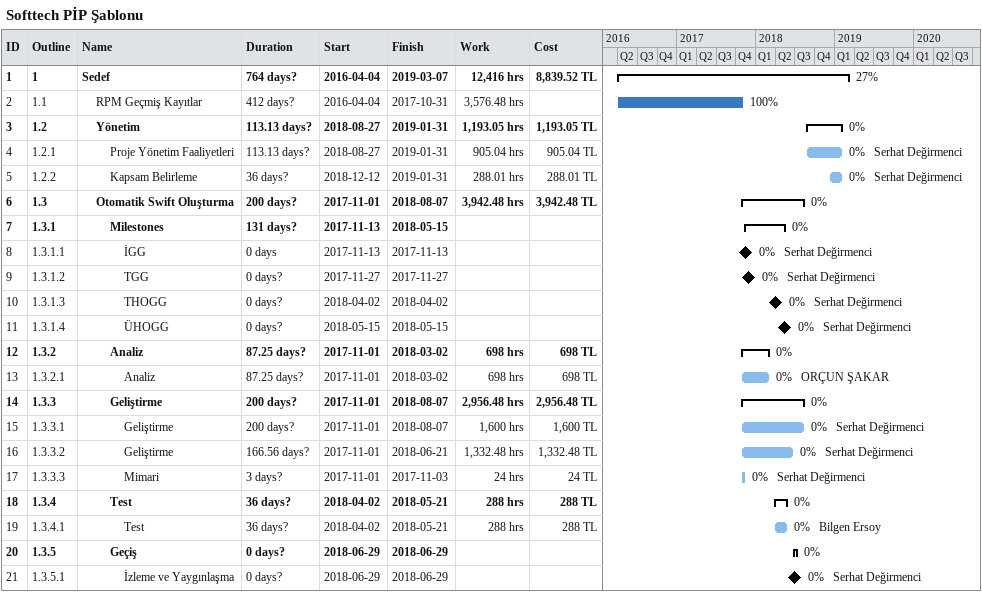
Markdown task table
Softtech PİP Şablonu

| ID | WBS | Task | Duration | Start | Finish | Resources | % complete | Work (h) | Cost (TL) |
|---|---|---|---|---|---|---|---|---|---|
| 1 | 1 | **Sedef** | 764d? | 2016-04-04 | 2019-03-07 |  | 27 | 12416 | 8839.52 |
| 2 | 1.1 | RPM Geçmiş Kayıtlar | 412d? | 2016-04-04 | 2017-10-31 |  | 100 | 3576.48 |  |
| 3 | 1.2 | **Yönetim** | 113.13d? | 2018-08-27 | 2019-01-31 |  | 0 | 1193.05 | 1193.05 |
| 4 | 1.2.1 | Proje Yönetim Faaliyetleri | 113.13d? | 2018-08-27 | 2019-01-31 | Serhat Değirmenci | 0 | 905.04 | 905.04 |
| 5 | 1.2.2 | Kapsam Belirleme | 36d? | 2018-12-12 | 2019-01-31 | Serhat Değirmenci | 0 | 288.01 | 288.01 |
| 6 | 1.3 | **Otomatik Swift Oluşturma** | 200d? | 2017-11-01 | 2018-08-07 |  | 0 | 3942.48 | 3942.48 |
| 7 | 1.3.1 | **Milestones** | 131d? | 2017-11-13 | 2018-05-15 |  | 0 |  |  |
| 8 | 1.3.1.1 | İGG | 0d | 2017-11-13 | 2017-11-13 | Serhat Değirmenci | 0 |  |  |
| 9 | 1.3.1.2 | TGG | 0d? | 2017-11-27 | 2017-11-27 | Serhat Değirmenci | 0 |  |  |
| 10 | 1.3.1.3 | THOGG | 0d? | 2018-04-02 | 2018-04-02 | Serhat Değirmenci | 0 |  |  |
| 11 | 1.3.1.4 | ÜHOGG | 0d? | 2018-05-15 | 2018-05-15 | Serhat Değirmenci | 0 |  |  |
| 12 | 1.3.2 | **Analiz** | 87.25d? | 2017-11-01 | 2018-03-02 |  | 0 | 698 | 698 |
| 13 | 1.3.2.1 | Analiz | 87.25d? | 2017-11-01 | 2018-03-02 | ORÇUN ŞAKAR | 0 | 698 | 698 |
| 14 | 1.3.3 | **Geliştirme** | 200d? | 2017-11-01 | 2018-08-07 |  | 0 | 2956.48 | 2956.48 |
| 15 | 1.3.3.1 | Geliştirme | 200d? | 2017-11-01 | 2018-08-07 | Serhat Değirmenci | 0 | 1600 | 1600 |
| 16 | 1.3.3.2 | Geliştirme | 166.56d? | 2017-11-01 | 2018-06-21 | Serhat Değirmenci | 0 | 1332.48 | 1332.48 |
| 17 | 1.3.3.3 | Mimari | 3d? | 2017-11-01 | 2017-11-03 | Serhat Değirmenci | 0 | 24 | 24 |
| 18 | 1.3.4 | **Test** | 36d? | 2018-04-02 | 2018-05-21 |  | 0 | 288 | 288 |
| 19 | 1.3.4.1 | Test | 36d? | 2018-04-02 | 2018-05-21 | Bilgen Ersoy | 0 | 288 | 288 |
| 20 | 1.3.5 | **Geçiş** | 0d? | 2018-06-29 | 2018-06-29 |  | 0 |  |  |
| 21 | 1.3.5.1 | İzleme ve Yaygınlaşma | 0d? | 2018-06-29 | 2018-06-29 | Serhat Değirmenci | 0 |  |  |
